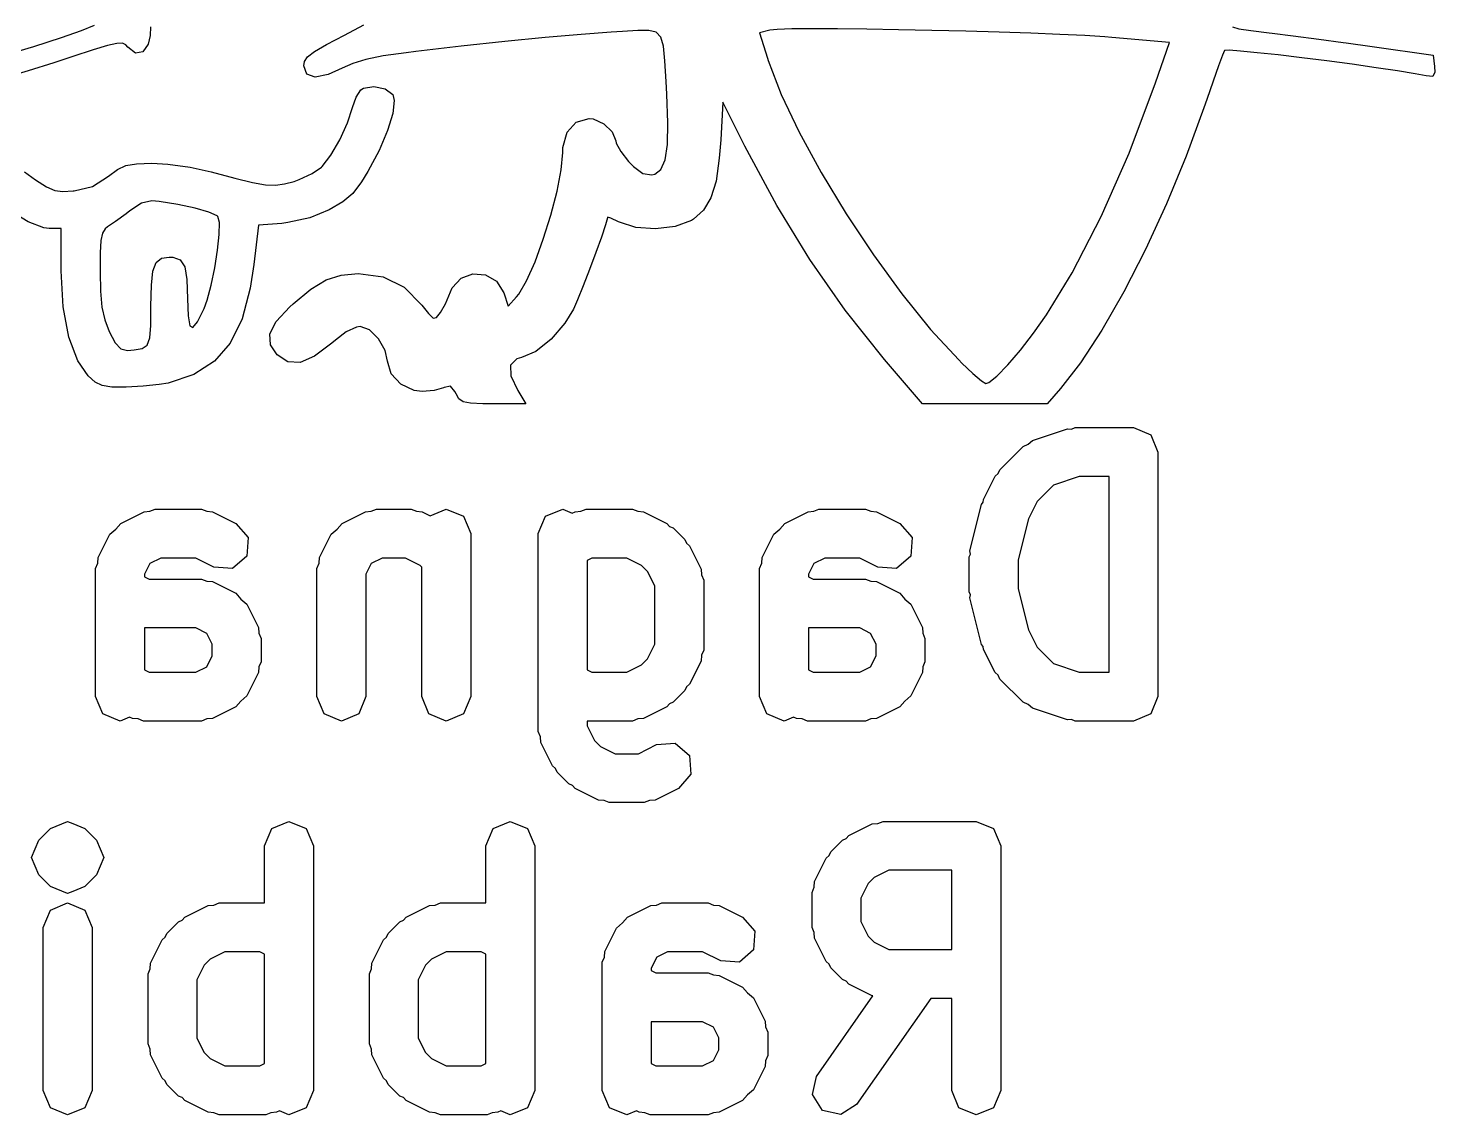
# Model space of a CAD drawing. Extents: x -6.3 to 7.5, y -8.7 to 10.5.
# Drawn here: x -0.648 to 2.227, y 4.036 to 6.258 of the extents above; entities that cross this region are included whole.
import ezdxf

# ---------------------------------------------------------------- set-up
doc = ezdxf.new("R2010")
doc.units = 0
doc.layers.add('BLACK', color=7, linetype='CONTINUOUS')

msp = doc.modelspace()

# ---------------------------------------------------------------- linework, layer by layer
at = {"layer": 'BLACK', "linetype": 'CONTINUOUS'}
for p, q in [((-0.579844, 6.23852), (-0.53849, 6.25287)), ((-0.53849, 6.25287), (-0.511878, 6.26381)), ((-0.398342, 6.24291), (-0.402174, 6.22476)), ((-0.397978, 6.26044), (-0.398342, 6.24291)), ((-0.037983, 6.22438), (-0.000987, 6.24364)), ((-0.000987, 6.24364), (0.038514, 6.26465)), ((0.482505, 6.24502), (0.409088, 6.23845)), ((0.543703, 6.24968), (0.482505, 6.24502)), ((0.567008, 6.2511), (0.543703, 6.24968)), ((0.598267, 6.253), (0.567008, 6.2511)), ((0.620641, 6.25321), (0.598267, 6.253)), ((0.63576, 6.24943), (0.620641, 6.25321)), ((0.645256, 6.23936), (0.63576, 6.24943)), ((0.868249, 6.25366), (0.84721, 6.24838)), ((0.84721, 6.24838), (0.86353, 6.19616)), ((0.883455, 6.25517), (0.868249, 6.25366)), ((0.913083, 6.25607), (0.883455, 6.25517)), ((0.954903, 6.25642), (0.913083, 6.25607)), ((1.00668, 6.25627), (0.954903, 6.25642)), ((1.06619, 6.25566), (1.00668, 6.25627)), ((1.1312, 6.25464), (1.06619, 6.25566)), ((1.19947, 6.25325), (1.1312, 6.25464)), ((1.26878, 6.25155), (1.19947, 6.25325)), ((1.33689, 6.24958), (1.26878, 6.25155)), ((1.40158, 6.24739), (1.33689, 6.24958)), ((1.4606, 6.24503), (1.40158, 6.24739)), ((1.51174, 6.24254), (1.4606, 6.24503)), ((1.55275, 6.23997), (1.51174, 6.24254)), ((1.56696, 6.23883), (1.55275, 6.23997)), ((1.81374, 6.26058), (1.82685, 6.25663)), ((1.82685, 6.25663), (1.85107, 6.25283)), ((1.85107, 6.25283), (1.88913, 6.24818)), ((1.88913, 6.24818), (1.89505, 6.24747)), ((1.89505, 6.24747), (1.93806, 6.24209)), ((1.93806, 6.24209), (1.99044, 6.23522)), ((-0.708673, 6.19884), (-0.636414, 6.22056)), ((-0.636414, 6.22056), (-0.579844, 6.23852)), ((-0.514659, 6.21341), (-0.556809, 6.19973)), ((-0.485481, 6.22217), (-0.514659, 6.21341)), ((-0.466483, 6.22648), (-0.485481, 6.22217)), ((-0.454872, 6.22681), (-0.466483, 6.22648)), ((-0.447856, 6.22365), (-0.454872, 6.22681)), ((-0.443758, 6.21904), (-0.447856, 6.22365)), ((-0.428174, 6.20667), (-0.443758, 6.21904)), ((-0.402174, 6.22476), (-0.413265, 6.20912)), ((-0.062318, 6.21019), (-0.037983, 6.22438)), ((0.237328, 6.22069), (0.144846, 6.21008)), ((0.326385, 6.23025), (0.237328, 6.22069)), ((0.409088, 6.23845), (0.326385, 6.23025)), ((0.650757, 6.2207), (0.645256, 6.23936)), ((0.653895, 6.19113), (0.650757, 6.2207)), ((1.68491, 6.22846), (1.56696, 6.23883)), ((1.65618, 6.14592), (1.68491, 6.22846)), ((1.79747, 6.21184), (1.79328, 6.2025)), ((1.7975, 6.21188), (1.79747, 6.21184)), ((1.80698, 6.21241), (1.7975, 6.21188)), ((1.83024, 6.21085), (1.80698, 6.21241)), ((1.86456, 6.20756), (1.83024, 6.21085)), ((1.99044, 6.23522), (2.04021, 6.22846)), ((2.04021, 6.22846), (2.04612, 6.22766)), ((2.04612, 6.22766), (2.09901, 6.22022)), ((2.09901, 6.22022), (2.22401, 6.20227)), ((-0.595628, 6.18716), (-0.647546, 6.1708)), ((-0.556809, 6.19973), (-0.595628, 6.18716)), ((-0.413265, 6.20912), (-0.428174, 6.20667)), ((-0.084321, 6.18098), (-0.082976, 6.1895)), ((-0.082976, 6.1895), (-0.076485, 6.19919)), ((-0.076485, 6.19919), (-0.062318, 6.21019)), ((0.015663, 6.18579), (-0.006134, 6.17586)), ((0.042407, 6.19386), (0.015663, 6.18579)), ((0.077587, 6.20087), (0.042407, 6.19386)), ((0.124692, 6.20761), (0.077587, 6.20087)), ((0.144846, 6.21008), (0.124692, 6.20761)), ((0.656301, 6.14837), (0.653895, 6.19113)), ((0.86353, 6.19616), (0.86501, 6.1915)), ((0.86501, 6.1915), (0.891441, 6.12221)), ((1.79328, 6.2025), (1.78507, 6.18061)), ((1.90725, 6.20287), (1.86456, 6.20756)), ((1.95558, 6.19713), (1.90725, 6.20287)), ((2.00686, 6.19066), (1.95558, 6.19713)), ((2.05836, 6.18382), (2.00686, 6.19066)), ((2.10738, 6.17694), (2.05836, 6.18382)), ((2.22401, 6.20227), (2.22668, 6.17905)), ((-0.647546, 6.1708), (-0.697464, 6.15551)), ((-0.078308, 6.16384), (-0.084321, 6.18098)), ((-0.061235, 6.15781), (-0.078308, 6.16384)), ((-0.034552, 6.16299), (-0.061235, 6.15781)), ((-0.006134, 6.17586), (-0.034552, 6.16299)), ((1.78507, 6.18061), (1.77403, 6.1494)), ((2.15122, 6.17036), (2.10738, 6.17694)), ((2.18715, 6.16443), (2.15122, 6.17036)), ((2.21001, 6.16003), (2.18715, 6.16443)), ((2.22361, 6.15912), (2.21001, 6.16003)), ((2.22748, 6.16773), (2.22361, 6.15912)), ((2.22668, 6.17905), (2.22748, 6.16773)), ((0.022584, 6.11693), (0.032378, 6.13147)), ((0.032378, 6.13147), (0.03755, 6.13472)), ((0.03755, 6.13472), (0.05889, 6.13854)), ((0.05889, 6.13854), (0.081724, 6.13387)), ((0.081724, 6.13387), (0.097529, 6.12198)), ((0.657639, 6.12311), (0.656301, 6.14837)), ((1.60231, 6.00247), (1.65618, 6.14592)), ((1.77403, 6.1494), (1.76132, 6.1121)), ((0.015188, 6.09545), (0.022584, 6.11693)), ((0.100528, 6.1099), (0.097362, 6.08346)), ((0.097529, 6.12198), (0.100528, 6.1099)), ((0.659817, 6.06398), (0.657639, 6.12311)), ((0.772105, 6.10621), (0.767698, 6.02924)), ((0.817344, 6.01678), (0.772105, 6.10621)), ((0.891441, 6.12221), (0.928043, 6.04482)), ((1.76132, 6.1121), (1.75541, 6.09471)), ((0.005265, 6.06444), (0.015188, 6.09545)), ((0.097362, 6.08346), (0.086656, 6.04839)), ((0.472475, 6.06577), (0.499013, 6.07311)), ((0.499013, 6.07311), (0.507331, 6.07208)), ((0.507331, 6.07208), (0.528756, 6.06208)), ((1.75541, 6.09471), (1.71913, 5.99607)), ((-0.010601, 6.02974), (0.005265, 6.06444)), ((0.086656, 6.04839), (0.069391, 6.00771)), ((0.445287, 6.01378), (0.453982, 6.04524)), ((0.453982, 6.04524), (0.472475, 6.06577)), ((0.528756, 6.06208), (0.546062, 6.04554)), ((0.546062, 6.04554), (0.553179, 6.02756)), ((0.658748, 6.01966), (0.659817, 6.06398)), ((0.928043, 6.04482), (0.972907, 5.96235)), ((-0.029069, 5.99777), (-0.010601, 6.02974)), ((0.444846, 6.00361), (0.445287, 6.01378)), ((0.553179, 6.02756), (0.554415, 6.02246)), ((0.554415, 6.02246), (0.563813, 6.00565)), ((0.654136, 5.98853), (0.658748, 6.01966)), ((0.767698, 6.02924), (0.764904, 5.992)), ((0.882641, 5.89492), (0.817344, 6.01678)), ((-0.426601, 5.98064), (-0.394769, 5.98144)), ((-0.394769, 5.98144), (-0.362546, 5.97962)), ((-0.046803, 5.97495), (-0.029069, 5.99777)), ((0.069391, 6.00771), (0.046549, 5.96446)), ((0.44173, 5.96834), (0.444846, 6.00361)), ((0.563813, 6.00565), (0.579423, 5.98546)), ((0.579423, 5.98546), (0.589558, 5.97467)), ((0.645681, 5.96899), (0.654136, 5.98853)), ((0.764904, 5.992), (0.758171, 5.94523)), ((1.54537, 5.8726), (1.60231, 6.00247)), ((1.71913, 5.99607), (1.67889, 5.89886)), ((-0.655287, 5.96372), (-0.632489, 5.94734)), ((-0.516401, 5.93423), (-0.483269, 5.95514)), ((-0.483269, 5.95514), (-0.465395, 5.96869)), ((-0.465395, 5.96869), (-0.448056, 5.97701)), ((-0.448056, 5.97701), (-0.426601, 5.98064)), ((-0.362546, 5.97962), (-0.316956, 5.97326)), ((-0.316956, 5.97326), (-0.273751, 5.96372)), ((-0.273751, 5.96372), (-0.225448, 5.95073)), ((-0.093795, 5.94836), (-0.067185, 5.96083)), ((-0.067185, 5.96083), (-0.0481, 5.9737)), ((-0.0481, 5.9737), (-0.046803, 5.97495)), ((0.046549, 5.96446), (0.033705, 5.94336)), ((0.433233, 5.92435), (0.44173, 5.96834)), ((0.589558, 5.97467), (0.608696, 5.96068)), ((0.608696, 5.96068), (0.627013, 5.95809)), ((0.627013, 5.95809), (0.633088, 5.95945)), ((0.633088, 5.95945), (0.645681, 5.96899)), ((0.972907, 5.96235), (1.02412, 5.87781)), ((-0.632489, 5.94734), (-0.610299, 5.93306)), ((-0.610299, 5.93306), (-0.593232, 5.92577)), ((-0.593232, 5.92577), (-0.57666, 5.92366)), ((-0.57666, 5.92366), (-0.555957, 5.92491)), ((-0.555957, 5.92491), (-0.553944, 5.92512)), ((-0.553944, 5.92512), (-0.516401, 5.93423)), ((-0.225448, 5.95073), (-0.189516, 5.94213)), ((-0.189516, 5.94213), (-0.162813, 5.9376)), ((-0.162813, 5.9376), (-0.141971, 5.93675)), ((-0.141971, 5.93675), (-0.123622, 5.93919)), ((-0.123622, 5.93919), (-0.104395, 5.94456)), ((-0.104395, 5.94456), (-0.093795, 5.94836)), ((0.033705, 5.94336), (0.015688, 5.91965)), ((0.420635, 5.87564), (0.433233, 5.92435)), ((0.758171, 5.94523), (0.747778, 5.91062)), ((-0.416064, 5.89968), (-0.439768, 5.88421)), ((-0.395097, 5.90468), (-0.416064, 5.89968)), ((-0.380231, 5.90366), (-0.395097, 5.90468)), ((-0.341619, 5.89717), (-0.380231, 5.90366)), ((-0.306243, 5.88942), (-0.341619, 5.89717)), ((-0.004681, 5.90243), (-0.03286, 5.88632)), ((0.015688, 5.91965), (-0.004681, 5.90243)), ((0.747778, 5.91062), (0.732813, 5.88549)), ((0.949828, 5.78477), (0.882641, 5.89492)), ((1.67889, 5.89886), (1.63594, 5.80555)), ((-0.647652, 5.8616), (-0.688188, 5.88612)), ((-0.447643, 5.87816), (-0.469438, 5.86216)), ((-0.439768, 5.88421), (-0.447643, 5.87816)), ((-0.278235, 5.88146), (-0.306243, 5.88942)), ((-0.261731, 5.87435), (-0.278235, 5.88146)), ((-0.260078, 5.87303), (-0.261731, 5.87435)), ((-0.256981, 5.86059), (-0.260078, 5.87303)), ((-0.071975, 5.86987), (-0.117053, 5.86059)), ((-0.03286, 5.88632), (-0.071975, 5.86987)), ((0.405215, 5.82621), (0.420635, 5.87564)), ((0.536407, 5.87002), (0.532536, 5.85571)), ((0.536513, 5.87117), (0.536407, 5.87002)), ((0.542956, 5.86943), (0.536513, 5.87117)), ((0.558707, 5.86205), (0.542956, 5.86943)), ((0.712364, 5.86716), (0.707854, 5.86438)), ((0.732813, 5.88549), (0.712364, 5.86716)), ((1.02412, 5.87781), (1.07977, 5.79423)), ((1.48585, 5.75736), (1.54537, 5.8726)), ((-0.61595, 5.84942), (-0.647652, 5.8616)), ((-0.604864, 5.84811), (-0.61595, 5.84942)), ((-0.580154, 5.84811), (-0.604864, 5.84811)), ((-0.580154, 5.76135), (-0.580154, 5.84811)), ((-0.495875, 5.83891), (-0.499007, 5.82356)), ((-0.490442, 5.84767), (-0.495875, 5.83891)), ((-0.485525, 5.85135), (-0.490442, 5.84767)), ((-0.469438, 5.86216), (-0.485525, 5.85135)), ((-0.257396, 5.83616), (-0.256981, 5.86059)), ((-0.176703, 5.85469), (-0.186316, 5.77431)), ((-0.128958, 5.85814), (-0.176703, 5.85469)), ((-0.117053, 5.86059), (-0.128958, 5.85814)), ((0.532536, 5.85571), (0.524167, 5.83066)), ((0.561099, 5.86082), (0.558707, 5.86205)), ((0.594557, 5.85042), (0.561099, 5.86082)), ((0.634787, 5.84774), (0.594557, 5.85042)), ((0.674861, 5.85249), (0.634787, 5.84774)), ((0.707854, 5.86438), (0.674861, 5.85249)), ((-0.499007, 5.82356), (-0.500388, 5.79827)), ((-0.260706, 5.80389), (-0.257396, 5.83616)), ((0.388252, 5.78006), (0.405215, 5.82621)), ((0.524167, 5.83066), (0.51278, 5.79884)), ((-0.500388, 5.79827), (-0.500569, 5.75969)), ((-0.386157, 5.7788), (-0.375345, 5.78746)), ((-0.375345, 5.78746), (-0.359321, 5.78977)), ((-0.359321, 5.78977), (-0.352021, 5.78939)), ((-0.352021, 5.78939), (-0.337098, 5.78378)), ((-0.337098, 5.78378), (-0.32785, 5.76947)), ((-0.266292, 5.76793), (-0.260706, 5.80389)), ((0.371027, 5.74121), (0.388252, 5.78006)), ((0.51278, 5.79884), (0.499853, 5.76421)), ((1.02215, 5.68144), (0.949828, 5.78477)), ((1.07977, 5.79423), (1.13796, 5.71462)), ((1.63594, 5.80555), (1.59153, 5.71863)), ((-0.5763, 5.68787), (-0.580154, 5.76135)), ((-0.500569, 5.75969), (-0.499721, 5.72012)), ((-0.395944, 5.7322), (-0.392707, 5.76123)), ((-0.392707, 5.76123), (-0.386157, 5.7788)), ((-0.32785, 5.76947), (-0.323138, 5.74383)), ((-0.273539, 5.73245), (-0.266292, 5.76793)), ((-0.186316, 5.77431), (-0.193738, 5.72587)), ((-0.038528, 5.74315), (-0.007891, 5.75305)), ((-0.007891, 5.75305), (0.026428, 5.75609)), ((0.026428, 5.75609), (0.026502, 5.75609)), ((0.026502, 5.75609), (0.077669, 5.74933)), ((0.237013, 5.74681), (0.261153, 5.7556)), ((0.261153, 5.7556), (0.286891, 5.75342)), ((0.286891, 5.75342), (0.309559, 5.74036)), ((0.499853, 5.76421), (0.486862, 5.73076)), ((1.43352, 5.67158), (1.48585, 5.75736)), ((-0.39682, 5.68915), (-0.395944, 5.7322)), ((-0.323138, 5.74383), (-0.321821, 5.70428)), ((-0.281828, 5.70159), (-0.273539, 5.73245)), ((-0.193738, 5.72587), (-0.210493, 5.66328)), ((-0.105786, 5.69441), (-0.06974, 5.72429)), ((-0.06974, 5.72429), (-0.038528, 5.74315)), ((0.077669, 5.74933), (0.120969, 5.72794)), ((0.120969, 5.72794), (0.157209, 5.69151)), ((0.215679, 5.71876), (0.21914, 5.72694)), ((0.21914, 5.72694), (0.237013, 5.74681)), ((0.309559, 5.74036), (0.324487, 5.71651)), ((0.354817, 5.71364), (0.371027, 5.74121)), ((0.486862, 5.73076), (0.475285, 5.70245)), ((-0.499721, 5.72012), (-0.496861, 5.68727)), ((-0.321821, 5.70428), (-0.320827, 5.66952)), ((-0.288079, 5.6846), (-0.281828, 5.70159)), ((-0.112731, 5.68805), (-0.105786, 5.69441)), ((0.194709, 5.67611), (0.205285, 5.69438)), ((0.205285, 5.69438), (0.215679, 5.71876)), ((0.324487, 5.71651), (0.333295, 5.68944)), ((0.333295, 5.68944), (0.350509, 5.70836)), ((0.350509, 5.70836), (0.354817, 5.71364)), ((0.475285, 5.70245), (0.466601, 5.68326)), ((1.13796, 5.71462), (1.19676, 5.64199)), ((1.59153, 5.71863), (1.54692, 5.64056)), ((-0.564948, 5.6262), (-0.5763, 5.68787)), ((-0.496861, 5.68727), (-0.491247, 5.66147)), ((-0.397101, 5.64985), (-0.396821, 5.68872)), ((-0.396821, 5.68872), (-0.39682, 5.68915)), ((-0.320827, 5.66952), (-0.31741, 5.64951)), ((-0.301489, 5.65732), (-0.288079, 5.6846)), ((-0.140787, 5.65803), (-0.112731, 5.68805)), ((0.157209, 5.69151), (0.170279, 5.67444)), ((0.170279, 5.67444), (0.179909, 5.66509)), ((0.179909, 5.66509), (0.186756, 5.66618)), ((0.186756, 5.66618), (0.194709, 5.67611)), ((0.466601, 5.68326), (0.449113, 5.65457)), ((1.10284, 5.58003), (1.02215, 5.68144)), ((1.4074, 5.63434), (1.43352, 5.67158)), ((-0.491247, 5.66147), (-0.482115, 5.63769)), ((-0.482115, 5.63769), (-0.470055, 5.61447)), ((-0.39904, 5.62459), (-0.397101, 5.64985)), ((-0.31741, 5.64951), (-0.311115, 5.64553)), ((-0.311115, 5.64553), (-0.301489, 5.65732)), ((-0.210493, 5.66328), (-0.234603, 5.61402)), ((-0.153963, 5.63269), (-0.140787, 5.65803)), ((0.002367, 5.63658), (-0.019713, 5.62014)), ((0.023004, 5.64663), (0.002367, 5.63658)), ((0.030803, 5.64811), (0.023004, 5.64663)), ((0.050121, 5.64083), (0.030803, 5.64811)), ((0.068615, 5.62255), (0.050121, 5.64083)), ((0.449113, 5.65457), (0.420904, 5.62162)), ((1.19676, 5.64199), (1.25427, 5.57936)), ((1.54692, 5.64056), (1.50336, 5.57382)), ((-0.546414, 5.57754), (-0.564948, 5.6262)), ((-0.470055, 5.61447), (-0.458432, 5.60197)), ((-0.414471, 5.60267), (-0.404282, 5.60988)), ((-0.404282, 5.60988), (-0.39904, 5.62459)), ((-0.234603, 5.61402), (-0.267089, 5.57669)), ((-0.152729, 5.61023), (-0.153963, 5.63269)), ((-0.138487, 5.58977), (-0.152729, 5.61023)), ((-0.027217, 5.61356), (-0.062793, 5.58699)), ((-0.019713, 5.62014), (-0.027217, 5.61356)), ((0.082104, 5.59859), (0.068615, 5.62255)), ((0.420904, 5.62162), (0.390142, 5.59692)), ((1.38029, 5.59934), (1.4074, 5.63434)), ((-0.458432, 5.60197), (-0.445033, 5.59908)), ((-0.445033, 5.59908), (-0.431253, 5.59988)), ((-0.431253, 5.59988), (-0.414471, 5.60267)), ((-0.116804, 5.57551), (-0.138487, 5.58977)), ((-0.062793, 5.58699), (-0.092114, 5.57445)), ((0.086513, 5.57723), (0.082104, 5.59859)), ((0.351355, 5.5814), (0.338064, 5.56864)), ((0.36083, 5.58422), (0.351355, 5.5814)), ((0.390142, 5.59692), (0.36083, 5.58422)), ((1.11904, 5.56098), (1.10284, 5.58003)), ((1.25427, 5.57936), (1.26086, 5.57279)), ((1.35444, 5.56914), (1.38029, 5.59934)), ((-0.524972, 5.54705), (-0.546414, 5.57754)), ((-0.308972, 5.54988), (-0.361274, 5.53217)), ((-0.267089, 5.57669), (-0.308972, 5.54988)), ((-0.092114, 5.57445), (-0.116804, 5.57551)), ((0.094093, 5.55106), (0.086513, 5.57723)), ((0.113852, 5.52959), (0.094093, 5.55106)), ((0.338064, 5.56864), (0.338655, 5.54725)), ((1.18017, 5.48977), (1.11904, 5.56098)), ((1.26086, 5.57279), (1.28319, 5.55173)), ((1.28319, 5.55173), (1.30063, 5.53699)), ((1.33213, 5.5463), (1.35444, 5.56914)), ((1.50336, 5.57382), (1.46211, 5.52089)), ((-0.510837, 5.53397), (-0.524972, 5.54705)), ((-0.496546, 5.52688), (-0.510837, 5.53397)), ((-0.476498, 5.52411), (-0.496546, 5.52688)), ((-0.447345, 5.52394), (-0.476498, 5.52411)), ((-0.412935, 5.52557), (-0.447345, 5.52394)), ((-0.380219, 5.5289), (-0.412935, 5.52557)), ((-0.361274, 5.53217), (-0.380219, 5.5289)), ((0.141323, 5.51674), (0.113852, 5.52959)), ((0.201482, 5.52223), (0.182154, 5.51695)), ((0.202545, 5.52277), (0.201482, 5.52223)), ((0.215133, 5.52555), (0.202545, 5.52277)), ((0.224451, 5.51514), (0.215133, 5.52555)), ((0.338655, 5.54725), (0.353088, 5.51686)), ((1.30063, 5.53699), (1.30989, 5.53144)), ((1.30989, 5.53144), (1.31561, 5.53339)), ((1.31561, 5.53339), (1.33213, 5.5463)), ((1.46211, 5.52089), (1.43479, 5.48977)), ((0.157515, 5.51477), (0.141323, 5.51674)), ((0.182154, 5.51695), (0.157515, 5.51477)), ((0.226818, 5.51027), (0.224451, 5.51514)), ((0.232607, 5.50005), (0.226818, 5.51027)), ((0.241072, 5.49394), (0.232607, 5.50005)), ((0.256117, 5.4909), (0.241072, 5.49394)), ((0.353088, 5.51686), (0.369601, 5.48977)), ((0.281647, 5.48987), (0.256117, 5.4909)), ((0.302878, 5.48977), (0.281647, 5.48987)), ((0.369601, 5.48977), (0.302878, 5.48977)), ((1.43479, 5.48977), (1.18017, 5.48977)), ((1.40522, 5.41471), (1.47665, 5.43852)), ((1.47665, 5.43852), (1.48486, 5.43793)), ((1.48486, 5.43793), (1.49246, 5.44108)), ((1.49246, 5.44108), (1.61151, 5.44108)), ((1.61151, 5.44108), (1.64687, 5.42644)), ((1.38568, 5.40263), (1.39643, 5.40708)), ((1.39643, 5.40708), (1.40522, 5.41471)), ((1.64687, 5.42644), (1.66151, 5.39108)), ((1.33806, 5.35501), (1.38568, 5.40263)), ((1.66151, 5.39108), (1.66151, 4.89108)), ((1.33491, 5.34741), (1.33806, 5.35501)), ((1.30489, 5.2944), (1.32869, 5.34201)), ((1.32869, 5.34201), (1.33491, 5.34741)), ((1.44805, 5.32357), (1.41451, 5.29004)), ((1.50058, 5.34108), (1.44805, 5.32357)), ((1.56151, 5.34108), (1.50058, 5.34108)), ((1.56151, 4.94108), (1.56151, 5.34108)), ((1.30448, 5.28873), (1.30489, 5.2944)), ((-0.458467, 5.24533), (-0.410847, 5.26914)), ((-0.410847, 5.26914), (-0.399238, 5.26996)), ((-0.399238, 5.26996), (-0.388487, 5.27442)), ((-0.388487, 5.27442), (-0.293249, 5.27442)), ((-0.293249, 5.27442), (-0.282498, 5.26996)), ((-0.282498, 5.26996), (-0.270889, 5.26914)), ((-0.270889, 5.26914), (-0.22327, 5.24533)), ((-0.006086, 5.24533), (0.041532, 5.26914)), ((0.041532, 5.26914), (0.05314, 5.26996)), ((0.05314, 5.26996), (0.063893, 5.27442)), ((0.063893, 5.27442), (0.135322, 5.27442)), ((0.135322, 5.27442), (0.146073, 5.26996)), ((0.146073, 5.26996), (0.157682, 5.26914)), ((0.157682, 5.26914), (0.174142, 5.26091)), ((0.174142, 5.26091), (0.206751, 5.27442)), ((0.206751, 5.27442), (0.242106, 5.25977)), ((0.409491, 5.25977), (0.444846, 5.27442)), ((0.444846, 5.27442), (0.464434, 5.2663)), ((0.464434, 5.2663), (0.470104, 5.26914)), ((0.470104, 5.26914), (0.481712, 5.26996)), ((0.481712, 5.26996), (0.492465, 5.27442)), ((0.492465, 5.27442), (0.587703, 5.27442)), ((0.587703, 5.27442), (0.598454, 5.26996)), ((0.598454, 5.26996), (0.610063, 5.26914)), ((0.610063, 5.26914), (0.657682, 5.24533)), ((0.898676, 5.24533), (0.946294, 5.26914)), ((0.946294, 5.26914), (0.957902, 5.26996)), ((0.957902, 5.26996), (0.968655, 5.27442)), ((0.968655, 5.27442), (1.06389, 5.27442)), ((1.06389, 5.27442), (1.07464, 5.26996)), ((1.07464, 5.26996), (1.08625, 5.26914)), ((1.08625, 5.26914), (1.13387, 5.24533)), ((1.27729, 5.18892), (1.3011, 5.28416)), ((1.3011, 5.28416), (1.30448, 5.28873)), ((1.41451, 5.29004), (1.39678, 5.25458)), ((-0.480829, 5.22297), (-0.468853, 5.23335)), ((-0.468853, 5.23335), (-0.458467, 5.24533)), ((-0.22327, 5.24533), (-0.198197, 5.21642)), ((-0.028448, 5.22297), (-0.016474, 5.23335)), ((-0.016474, 5.23335), (-0.006086, 5.24533)), ((0.242106, 5.25977), (0.256751, 5.22442)), ((0.394846, 5.22442), (0.409491, 5.25977)), ((0.657682, 5.24533), (0.663075, 5.23911)), ((0.663075, 5.23911), (0.670677, 5.23596)), ((0.670677, 5.23596), (0.694487, 5.21215)), ((0.876314, 5.22297), (0.888288, 5.23335)), ((0.888288, 5.23335), (0.898676, 5.24533)), ((1.13387, 5.24533), (1.15895, 5.21642)), ((1.39678, 5.25458), (1.3758, 5.17064)), ((-0.504638, 5.17535), (-0.480829, 5.22297)), ((-0.198197, 5.21642), (-0.200909, 5.17825)), ((-0.052257, 5.17535), (-0.028448, 5.22297)), ((0.256751, 5.22442), (0.256751, 4.89108)), ((0.394846, 4.81966), (0.394846, 5.22442)), ((0.694487, 5.21215), (0.697636, 5.20455)), ((0.697636, 5.20455), (0.703854, 5.19916)), ((0.852505, 5.17535), (0.876314, 5.22297)), ((1.15895, 5.21642), (1.15623, 5.17825)), ((-0.200909, 5.17825), (-0.229819, 5.15318)), ((0.703854, 5.19916), (0.727662, 5.15154)), ((1.15623, 5.17825), (1.12732, 5.15318)), ((1.2758, 5.1768), (1.27822, 5.18265)), ((1.2758, 5.10537), (1.2758, 5.1768)), ((1.27822, 5.18265), (1.27729, 5.18892)), ((-0.509916, 5.15299), (-0.505463, 5.16374)), ((-0.509916, 4.89108), (-0.509916, 5.15299)), ((-0.505463, 5.16374), (-0.504638, 5.17535)), ((-0.398839, 5.16334), (-0.409916, 5.14119)), ((-0.376683, 5.17442), (-0.398839, 5.16334)), ((-0.305053, 5.17442), (-0.376683, 5.17442)), ((-0.267991, 5.15589), (-0.305053, 5.17442)), ((-0.229819, 5.15318), (-0.267991, 5.15589)), ((-0.057535, 5.15299), (-0.053082, 5.16374)), ((-0.057535, 4.89108), (-0.057535, 5.15299)), ((-0.053082, 5.16374), (-0.052257, 5.17535)), ((0.053542, 5.16334), (0.042465, 5.14119)), ((0.075697, 5.17442), (0.053542, 5.16334)), ((0.123518, 5.17442), (0.075697, 5.17442)), ((0.153324, 5.15951), (0.123518, 5.17442)), ((0.156751, 5.15609), (0.153324, 5.15951)), ((0.156751, 4.89108), (0.156751, 5.15609)), ((0.504269, 5.17442), (0.494846, 5.16971)), ((0.494846, 5.16971), (0.494846, 4.94579)), ((0.575899, 5.17442), (0.504269, 5.17442)), ((0.605705, 5.15951), (0.575899, 5.17442)), ((0.618039, 5.14718), (0.605705, 5.15951)), ((0.632941, 5.11738), (0.618039, 5.14718)), ((0.727662, 5.15154), (0.728487, 5.13993)), ((0.847227, 5.15299), (0.85168, 5.16374)), ((0.847227, 4.89108), (0.847227, 5.15299)), ((0.85168, 5.16374), (0.852505, 5.17535)), ((0.958304, 5.16334), (0.947227, 5.14119)), ((0.980459, 5.17442), (0.958304, 5.16334)), ((1.05209, 5.17442), (0.980459, 5.17442)), ((1.08915, 5.15589), (1.05209, 5.17442)), ((1.12732, 5.15318), (1.08915, 5.15589)), ((1.3758, 5.17064), (1.3758, 5.11152)), ((-0.409916, 5.14119), (-0.409916, 5.13627)), ((-0.409916, 5.13627), (-0.400494, 5.13156)), ((-0.400494, 5.13156), (-0.293249, 5.13156)), ((-0.293249, 5.13156), (-0.282498, 5.12711)), ((-0.282498, 5.12711), (-0.270889, 5.12628)), ((-0.270889, 5.12628), (-0.22327, 5.10247)), ((0.042465, 5.14119), (0.042465, 4.89108)), ((0.728487, 5.13993), (0.732941, 5.12918)), ((0.732941, 5.12918), (0.732941, 4.98632)), ((0.947227, 5.14119), (0.947227, 5.13627)), ((0.947227, 5.13627), (0.956649, 5.13156)), ((0.956649, 5.13156), (1.06389, 5.13156)), ((1.06389, 5.13156), (1.07464, 5.12711)), ((1.07464, 5.12711), (1.08625, 5.12628)), ((1.08625, 5.12628), (1.13387, 5.10247)), ((-0.22327, 5.10247), (-0.212885, 5.0905)), ((-0.212885, 5.0905), (-0.200908, 5.08011)), ((0.632941, 4.99813), (0.632941, 5.11738)), ((1.13387, 5.10247), (1.14426, 5.0905)), ((1.14426, 5.0905), (1.15623, 5.08011)), ((1.27822, 5.09951), (1.2758, 5.10537)), ((1.27729, 5.09324), (1.27822, 5.09951)), ((1.3011, 4.99801), (1.27729, 5.09324)), ((1.3758, 5.11152), (1.39678, 5.02759)), ((-0.200908, 5.08011), (-0.1771, 5.03249)), ((1.15623, 5.08011), (1.18004, 5.03249)), ((-0.1771, 5.03249), (-0.176275, 5.02088)), ((1.18004, 5.03249), (1.18087, 5.02088)), ((-0.409916, 5.03156), (-0.409916, 4.94579)), ((-0.305053, 5.03156), (-0.409916, 5.03156)), ((-0.282898, 5.02048), (-0.305053, 5.03156)), ((-0.271821, 4.99833), (-0.282898, 5.02048)), ((-0.176275, 5.02088), (-0.171821, 5.01013)), ((-0.171821, 5.01013), (-0.171821, 4.96251)), ((0.947227, 5.03156), (0.947227, 4.94579)), ((1.05209, 5.03156), (0.947227, 5.03156)), ((1.07424, 5.02048), (1.05209, 5.03156)), ((1.08532, 4.99833), (1.07424, 5.02048)), ((1.18087, 5.02088), (1.18532, 5.01013)), ((1.18532, 5.01013), (1.18532, 4.96251)), ((1.39678, 5.02759), (1.41451, 4.99213)), ((-0.282899, 4.95216), (-0.271821, 4.97432)), ((-0.271821, 4.97432), (-0.271821, 4.99833)), ((0.618038, 4.96832), (0.632941, 4.99813)), ((0.728487, 4.97557), (0.727662, 4.96396)), ((0.732941, 4.98632), (0.728487, 4.97557)), ((1.07424, 4.95216), (1.08532, 4.97432)), ((1.08532, 4.97432), (1.08532, 4.99833)), ((1.30448, 4.99344), (1.3011, 4.99801)), ((1.30489, 4.98777), (1.30448, 4.99344)), ((1.32869, 4.94015), (1.30489, 4.98777)), ((1.41451, 4.99213), (1.44805, 4.9586)), ((-0.409916, 4.94579), (-0.400494, 4.94108)), ((-0.305052, 4.94108), (-0.282899, 4.95216)), ((-0.176275, 4.95176), (-0.1771, 4.94015)), ((-0.171821, 4.96251), (-0.176275, 4.95176)), ((0.494846, 4.94579), (0.504268, 4.94108)), ((0.5759, 4.94108), (0.605704, 4.95599)), ((0.605704, 4.95599), (0.618038, 4.96832)), ((0.727662, 4.96396), (0.703854, 4.91634)), ((0.947227, 4.94579), (0.956649, 4.94108)), ((1.05209, 4.94108), (1.07424, 4.95216)), ((1.18087, 4.95176), (1.18004, 4.94015)), ((1.18532, 4.96251), (1.18087, 4.95176)), ((1.44805, 4.9586), (1.50058, 4.94108)), ((-0.400494, 4.94108), (-0.305052, 4.94108)), ((-0.1771, 4.94015), (-0.200908, 4.89253)), ((0.504268, 4.94108), (0.5759, 4.94108)), ((0.956649, 4.94108), (1.05209, 4.94108)), ((1.18004, 4.94015), (1.15623, 4.89253)), ((1.33491, 4.93476), (1.32869, 4.94015)), ((1.33806, 4.92716), (1.33491, 4.93476)), ((1.38568, 4.87954), (1.33806, 4.92716)), ((1.50058, 4.94108), (1.56151, 4.94108)), ((-0.495271, 4.85573), (-0.509916, 4.89108)), ((-0.200908, 4.89253), (-0.212885, 4.88215)), ((-0.04289, 4.85573), (-0.057535, 4.89108)), ((0.042465, 4.89108), (0.02782, 4.85573)), ((0.171396, 4.85573), (0.156751, 4.89108)), ((0.256751, 4.89108), (0.242106, 4.85573)), ((0.694487, 4.90335), (0.670677, 4.87954)), ((0.697637, 4.91095), (0.694487, 4.90335)), ((0.703854, 4.91634), (0.697637, 4.91095)), ((0.861872, 4.85573), (0.847227, 4.89108)), ((1.15623, 4.89253), (1.14426, 4.88215)), ((1.66151, 4.89108), (1.64687, 4.85573)), ((-0.223269, 4.87017), (-0.270888, 4.84636)), ((-0.212885, 4.88215), (-0.223269, 4.87017)), ((0.657683, 4.87017), (0.610064, 4.84636)), ((0.663074, 4.87639), (0.657683, 4.87017)), ((0.670677, 4.87954), (0.663074, 4.87639)), ((1.13387, 4.87017), (1.08625, 4.84636)), ((1.14426, 4.88215), (1.13387, 4.87017)), ((1.39643, 4.87509), (1.38568, 4.87954)), ((1.40522, 4.86746), (1.39643, 4.87509)), ((1.47665, 4.84365), (1.40522, 4.86746)), ((-0.459916, 4.84108), (-0.495271, 4.85573)), ((-0.440328, 4.8492), (-0.459916, 4.84108)), ((-0.434658, 4.84636), (-0.440328, 4.8492)), ((-0.423049, 4.84554), (-0.434658, 4.84636)), ((-0.412297, 4.84108), (-0.423049, 4.84554)), ((-0.293249, 4.84108), (-0.412297, 4.84108)), ((-0.282497, 4.84554), (-0.293249, 4.84108)), ((-0.270888, 4.84636), (-0.282497, 4.84554)), ((-0.007535, 4.84108), (-0.04289, 4.85573)), ((0.02782, 4.85573), (-0.007535, 4.84108)), ((0.206751, 4.84108), (0.171396, 4.85573)), ((0.242106, 4.85573), (0.206751, 4.84108)), ((0.587703, 4.84108), (0.494846, 4.84108)), ((0.494846, 4.84108), (0.494846, 4.83146)), ((0.494846, 4.83146), (0.509747, 4.80165)), ((0.598455, 4.84554), (0.587703, 4.84108)), ((0.610064, 4.84636), (0.598455, 4.84554)), ((0.897227, 4.84108), (0.861872, 4.85573)), ((0.916815, 4.8492), (0.897227, 4.84108)), ((0.922485, 4.84636), (0.916815, 4.8492)), ((0.934094, 4.84554), (0.922485, 4.84636)), ((0.944846, 4.84108), (0.934094, 4.84554)), ((1.06389, 4.84108), (0.944846, 4.84108)), ((1.07464, 4.84554), (1.06389, 4.84108)), ((1.08625, 4.84636), (1.07464, 4.84554)), ((1.48486, 4.84423), (1.47665, 4.84365)), ((1.49246, 4.84108), (1.48486, 4.84423)), ((1.61151, 4.84108), (1.49246, 4.84108)), ((1.64687, 4.85573), (1.61151, 4.84108)), ((0.399299, 4.8089), (0.394846, 4.81966)), ((0.400124, 4.7973), (0.399299, 4.8089)), ((0.423933, 4.74968), (0.400124, 4.7973)), ((0.509747, 4.80165), (0.522084, 4.78932)), ((0.522084, 4.78932), (0.551887, 4.77442)), ((0.551887, 4.77442), (0.59971, 4.77442)), ((0.59971, 4.77442), (0.636771, 4.79295)), ((0.636771, 4.79295), (0.674943, 4.79566)), ((0.674943, 4.79566), (0.703853, 4.77059)), ((0.43015, 4.74428), (0.423933, 4.74968)), ((0.4333, 4.73668), (0.43015, 4.74428)), ((0.703853, 4.77059), (0.706566, 4.73242)), ((0.457111, 4.71287), (0.4333, 4.73668)), ((0.706566, 4.73242), (0.681493, 4.70351)), ((0.464713, 4.70972), (0.457111, 4.71287)), ((0.470104, 4.70351), (0.464713, 4.70972)), ((0.517723, 4.6797), (0.470104, 4.70351)), ((0.681493, 4.70351), (0.633874, 4.6797)), ((0.529332, 4.67887), (0.517723, 4.6797)), ((0.540084, 4.67442), (0.529332, 4.67887)), ((0.611513, 4.67442), (0.540084, 4.67442)), ((0.622265, 4.67887), (0.611513, 4.67442)), ((0.633874, 4.6797), (0.622265, 4.67887)), ((-0.602415, 4.62144), (-0.56706, 4.63608)), ((-0.56706, 4.63608), (-0.567059, 4.63608)), ((-0.567059, 4.63608), (-0.556704, 4.63179)), ((-0.556704, 4.63179), (-0.531704, 4.62144)), ((-0.150033, 4.62144), (-0.114678, 4.63608)), ((-0.114678, 4.63608), (-0.079323, 4.62144)), ((0.302348, 4.62144), (0.337703, 4.63608)), ((0.337703, 4.63608), (0.373058, 4.62144)), ((1.02963, 4.60699), (1.07725, 4.6308)), ((1.07725, 4.6308), (1.08886, 4.63163)), ((1.08886, 4.63163), (1.09961, 4.63608)), ((1.09961, 4.63608), (1.29008, 4.63608)), ((1.29008, 4.63608), (1.32544, 4.62144)), ((-0.626224, 4.59763), (-0.602415, 4.62144)), ((-0.531704, 4.62144), (-0.531703, 4.62144)), ((-0.531703, 4.62144), (-0.531704, 4.62144)), ((-0.531704, 4.62144), (-0.507894, 4.59763)), ((-0.164678, 4.58608), (-0.150033, 4.62144)), ((-0.079323, 4.62144), (-0.064678, 4.58608)), ((0.287703, 4.58608), (0.302348, 4.62144)), ((0.373058, 4.62144), (0.387703, 4.58608)), ((1.01663, 4.59763), (1.02424, 4.60078)), ((1.02424, 4.60078), (1.02963, 4.60699)), ((1.32544, 4.62144), (1.34008, 4.58608)), ((-0.640868, 4.56227), (-0.626224, 4.59763)), ((-0.507894, 4.59763), (-0.507894, 4.59763)), ((-0.507894, 4.59763), (-0.507893, 4.59763)), ((-0.507893, 4.59763), (-0.493249, 4.56227)), ((-0.164678, 4.46942), (-0.164678, 4.58608)), ((-0.064678, 4.58608), (-0.064678, 4.08608)), ((0.287703, 4.46942), (0.287703, 4.58608)), ((0.387703, 4.58608), (0.387703, 4.08608)), ((0.989674, 4.56622), (0.992824, 4.57382)), ((0.992824, 4.57382), (1.01663, 4.59763)), ((1.34008, 4.58608), (1.34008, 4.08608)), ((-0.626223, 4.52692), (-0.640868, 4.56227)), ((-0.493249, 4.56227), (-0.507894, 4.52692)), ((0.959648, 4.51321), (0.983457, 4.56082)), ((0.983457, 4.56082), (0.989674, 4.56622)), ((-0.626221, 4.52692), (-0.626223, 4.52692)), ((-0.602416, 4.50311), (-0.626221, 4.52692)), ((-0.507894, 4.52692), (-0.531704, 4.50311)), ((1.08161, 4.52118), (1.06927, 4.50885)), ((1.11141, 4.53608), (1.08161, 4.52118)), ((1.24008, 4.53608), (1.11141, 4.53608)), ((1.24008, 4.37418), (1.24008, 4.53608)), ((-0.602415, 4.50311), (-0.602416, 4.50311)), ((-0.56706, 4.48846), (-0.602415, 4.50311)), ((-0.567059, 4.48846), (-0.56706, 4.48846)), ((-0.556704, 4.49275), (-0.567059, 4.48846)), ((-0.531704, 4.50311), (-0.556704, 4.49275)), ((0.95437, 4.49085), (0.958823, 4.5016)), ((0.95437, 4.41942), (0.95437, 4.49085)), ((0.958823, 4.5016), (0.959648, 4.51321)), ((1.06927, 4.50885), (1.05437, 4.47904)), ((-0.602414, 4.45477), (-0.567059, 4.46942)), ((-0.567059, 4.46942), (-0.531704, 4.45477)), ((-0.327514, 4.44033), (-0.279896, 4.46414)), ((-0.279896, 4.46414), (-0.268288, 4.46496)), ((-0.268288, 4.46496), (-0.257535, 4.46942)), ((-0.257535, 4.46942), (-0.164678, 4.46942)), ((0.124867, 4.44033), (0.172485, 4.46414)), ((0.172485, 4.46414), (0.184093, 4.46496)), ((0.184093, 4.46496), (0.194846, 4.46942)), ((0.194846, 4.46942), (0.287703, 4.46942)), ((0.577248, 4.44033), (0.624866, 4.46414)), ((0.624866, 4.46414), (0.636474, 4.46496)), ((0.636474, 4.46496), (0.647227, 4.46942)), ((0.647227, 4.46942), (0.742465, 4.46942)), ((0.742465, 4.46942), (0.753216, 4.46496)), ((0.753216, 4.46496), (0.764825, 4.46414)), ((0.764825, 4.46414), (0.812444, 4.44033)), ((1.05437, 4.47904), (1.05437, 4.43122)), ((-0.617059, 4.41942), (-0.602414, 4.45477)), ((-0.531704, 4.45477), (-0.517059, 4.41942)), ((-0.364319, 4.40715), (-0.34051, 4.43096)), ((-0.34051, 4.43096), (-0.332907, 4.43411)), ((-0.332907, 4.43411), (-0.327514, 4.44033)), ((0.088062, 4.40715), (0.111871, 4.43096)), ((0.111871, 4.43096), (0.119474, 4.43411)), ((0.119474, 4.43411), (0.124867, 4.44033)), ((0.554887, 4.41797), (0.566861, 4.42835)), ((0.566861, 4.42835), (0.577248, 4.44033)), ((0.812444, 4.44033), (0.837517, 4.41142)), ((1.05437, 4.43122), (1.06927, 4.40142)), ((-0.617059, 4.08608), (-0.617059, 4.41942)), ((-0.517059, 4.41942), (-0.517059, 4.08608)), ((-0.373686, 4.39416), (-0.367468, 4.39955)), ((-0.367468, 4.39955), (-0.364319, 4.40715)), ((0.078695, 4.39416), (0.084913, 4.39955)), ((0.084913, 4.39955), (0.088062, 4.40715)), ((0.531077, 4.37035), (0.554887, 4.41797)), ((0.837517, 4.41142), (0.834805, 4.37325)), ((0.958823, 4.40867), (0.95437, 4.41942)), ((0.959648, 4.39706), (0.958823, 4.40867)), ((1.06927, 4.40142), (1.08161, 4.38908)), ((-0.397495, 4.34654), (-0.373686, 4.39416)), ((0.054886, 4.34654), (0.078695, 4.39416)), ((0.834805, 4.37325), (0.805895, 4.34817)), ((0.983457, 4.34944), (0.959648, 4.39706)), ((1.08161, 4.38908), (1.11141, 4.37418)), ((1.11141, 4.37418), (1.24008, 4.37418)), ((-0.39832, 4.33493), (-0.397495, 4.34654)), ((-0.287871, 4.34218), (-0.302773, 4.31237)), ((-0.275537, 4.35452), (-0.287871, 4.34218)), ((-0.245731, 4.36942), (-0.275537, 4.35452)), ((-0.174101, 4.36942), (-0.245731, 4.36942)), ((-0.164678, 4.36471), (-0.174101, 4.36942)), ((-0.164678, 4.14079), (-0.164678, 4.36471)), ((0.054061, 4.33493), (0.054886, 4.34654)), ((0.16451, 4.34218), (0.149608, 4.31237)), ((0.176844, 4.35452), (0.16451, 4.34218)), ((0.20665, 4.36942), (0.176844, 4.35452)), ((0.27828, 4.36942), (0.20665, 4.36942)), ((0.287703, 4.36471), (0.27828, 4.36942)), ((0.287703, 4.14079), (0.287703, 4.36471)), ((0.525798, 4.34799), (0.530252, 4.35874)), ((0.525798, 4.08608), (0.525798, 4.34799)), ((0.530252, 4.35874), (0.531077, 4.37035)), ((0.636875, 4.35834), (0.625798, 4.33619)), ((0.659031, 4.36942), (0.636875, 4.35834)), ((0.730661, 4.36942), (0.659031, 4.36942)), ((0.767723, 4.35089), (0.730661, 4.36942)), ((0.805895, 4.34817), (0.767723, 4.35089)), ((0.989674, 4.34405), (0.983457, 4.34944)), ((0.992824, 4.33644), (0.989674, 4.34405)), ((-0.402773, 4.32418), (-0.39832, 4.33493)), ((-0.402773, 4.18132), (-0.402773, 4.32418)), ((0.049608, 4.32418), (0.054061, 4.33493)), ((0.049608, 4.18132), (0.049608, 4.32418)), ((0.625798, 4.33619), (0.625798, 4.33127)), ((0.625798, 4.33127), (0.63522, 4.32656)), ((0.63522, 4.32656), (0.742465, 4.32656)), ((0.742465, 4.32656), (0.753216, 4.32211)), ((0.753216, 4.32211), (0.764825, 4.32128)), ((0.764825, 4.32128), (0.812444, 4.29747)), ((1.01663, 4.31263), (0.992824, 4.33644)), ((-0.302773, 4.31237), (-0.302773, 4.19313)), ((0.149608, 4.31237), (0.149608, 4.19313)), ((0.812444, 4.29747), (0.822829, 4.2855)), ((0.822829, 4.2855), (0.834806, 4.27511)), ((1.02424, 4.30948), (1.01663, 4.31263)), ((1.02963, 4.30327), (1.02424, 4.30948)), ((1.07725, 4.27946), (1.02963, 4.30327)), ((0.834806, 4.27511), (0.858614, 4.22749)), ((0.963408, 4.11476), (1.07863, 4.27936)), ((1.19707, 4.27418), (1.04533, 4.05741)), ((1.07863, 4.27936), (1.07725, 4.27946)), ((1.24008, 4.27418), (1.19707, 4.27418)), ((1.24008, 4.08608), (1.24008, 4.27418)), ((0.858614, 4.22749), (0.859439, 4.21589)), ((0.625798, 4.22656), (0.625798, 4.14079)), ((0.730661, 4.22656), (0.625798, 4.22656)), ((0.752816, 4.21548), (0.730661, 4.22656)), ((0.763893, 4.19333), (0.752816, 4.21548)), ((0.859439, 4.21589), (0.863893, 4.20513)), ((0.863893, 4.20513), (0.863893, 4.15751)), ((-0.39832, 4.17057), (-0.402773, 4.18132)), ((-0.397495, 4.15896), (-0.39832, 4.17057)), ((-0.302773, 4.19313), (-0.287872, 4.16332)), ((0.054061, 4.17057), (0.049608, 4.18132)), ((0.054886, 4.15896), (0.054061, 4.17057)), ((0.149608, 4.19313), (0.164509, 4.16332)), ((0.752815, 4.14716), (0.763893, 4.16932)), ((0.763893, 4.16932), (0.763893, 4.19333)), ((-0.373686, 4.11134), (-0.397495, 4.15896)), ((-0.287872, 4.16332), (-0.275535, 4.15099)), ((-0.275535, 4.15099), (-0.245732, 4.13608)), ((-0.1741, 4.13608), (-0.164678, 4.14079)), ((0.078695, 4.11134), (0.054886, 4.15896)), ((0.164509, 4.16332), (0.176846, 4.15099)), ((0.176846, 4.15099), (0.206649, 4.13608)), ((0.278281, 4.13608), (0.287703, 4.14079)), ((0.625798, 4.14079), (0.63522, 4.13608)), ((0.730662, 4.13608), (0.752815, 4.14716)), ((0.859439, 4.14676), (0.858614, 4.13515)), ((0.863893, 4.15751), (0.859439, 4.14676)), ((-0.245732, 4.13608), (-0.1741, 4.13608)), ((0.206649, 4.13608), (0.278281, 4.13608)), ((0.63522, 4.13608), (0.730662, 4.13608)), ((0.858614, 4.13515), (0.834806, 4.08753)), ((0.955131, 4.0774), (0.963408, 4.11476)), ((-0.602414, 4.05073), (-0.617059, 4.08608)), ((-0.517059, 4.08608), (-0.531704, 4.05073)), ((-0.367469, 4.10595), (-0.373686, 4.11134)), ((-0.364319, 4.09835), (-0.367469, 4.10595)), ((-0.340508, 4.07454), (-0.364319, 4.09835)), ((-0.064678, 4.08608), (-0.079323, 4.05073)), ((0.084912, 4.10595), (0.078695, 4.11134)), ((0.088062, 4.09835), (0.084912, 4.10595)), ((0.111873, 4.07454), (0.088062, 4.09835)), ((0.387703, 4.08608), (0.373058, 4.05073)), ((0.540443, 4.05073), (0.525798, 4.08608)), ((0.834806, 4.08753), (0.822829, 4.07715)), ((1.25473, 4.05073), (1.24008, 4.08608)), ((1.34008, 4.08608), (1.32544, 4.05073)), ((-0.332906, 4.07139), (-0.340508, 4.07454)), ((-0.327515, 4.06517), (-0.332906, 4.07139)), ((-0.279896, 4.04136), (-0.327515, 4.06517)), ((0.119475, 4.07139), (0.111873, 4.07454)), ((0.124866, 4.06517), (0.119475, 4.07139)), ((0.172485, 4.04136), (0.124866, 4.06517)), ((0.812445, 4.06517), (0.764826, 4.04136)), ((0.822829, 4.07715), (0.812445, 4.06517)), ((0.975697, 4.04512), (0.955131, 4.0774)), ((1.04533, 4.05741), (1.01306, 4.03684)), ((-0.567059, 4.03608), (-0.602414, 4.05073)), ((-0.531704, 4.05073), (-0.567059, 4.03608)), ((-0.268287, 4.04054), (-0.279896, 4.04136)), ((-0.257535, 4.03608), (-0.268287, 4.04054)), ((-0.162297, 4.03608), (-0.257535, 4.03608)), ((-0.151545, 4.04054), (-0.162297, 4.03608)), ((-0.139936, 4.04136), (-0.151545, 4.04054)), ((-0.134266, 4.0442), (-0.139936, 4.04136)), ((-0.114678, 4.03608), (-0.134266, 4.0442)), ((-0.079323, 4.05073), (-0.114678, 4.03608)), ((0.184094, 4.04054), (0.172485, 4.04136)), ((0.194846, 4.03608), (0.184094, 4.04054)), ((0.290084, 4.03608), (0.194846, 4.03608)), ((0.300836, 4.04054), (0.290084, 4.03608)), ((0.312445, 4.04136), (0.300836, 4.04054)), ((0.318115, 4.0442), (0.312445, 4.04136)), ((0.337703, 4.03608), (0.318115, 4.0442)), ((0.373058, 4.05073), (0.337703, 4.03608)), ((0.575798, 4.03608), (0.540443, 4.05073)), ((0.595386, 4.0442), (0.575798, 4.03608)), ((0.601056, 4.04136), (0.595386, 4.0442)), ((0.612665, 4.04054), (0.601056, 4.04136)), ((0.623417, 4.03608), (0.612665, 4.04054)), ((0.742465, 4.03608), (0.623417, 4.03608)), ((0.753217, 4.04054), (0.742465, 4.03608)), ((0.764826, 4.04136), (0.753217, 4.04054)), ((1.01306, 4.03684), (0.975697, 4.04512)), ((1.29008, 4.03608), (1.25473, 4.05073)), ((1.32544, 4.05073), (1.29008, 4.03608))]:
    msp.add_line(p, q, dxfattribs=at)

doc.saveas('drawing.dxf')
